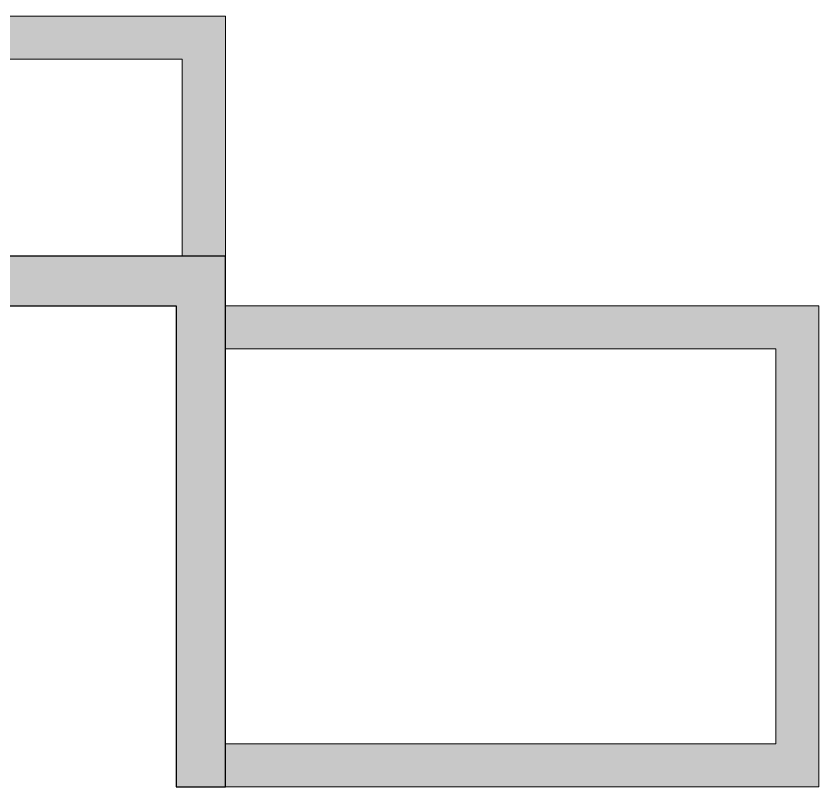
# Model space of a CAD drawing. Header units: inches. Extents: x -1176 to 1551, y -3558 to 978.
# Drawn here: x 284.9 to 349.9, y 51 to 113.4 of the extents above; entities that cross this region are included whole.
import ezdxf

# ---------------------------------------------------------------- set-up
doc = ezdxf.new("R2010")
doc.units = ezdxf.units.IN
doc.header["$MEASUREMENT"] = 0
for name, color, linetype, lineweight in [('A-WALL', 113, 'Continuous', 18), ('A-WALL-PATT', 111, 'Continuous', 18), ('I-WALL', 2, 'Continuous', 18)]:
    doc.layers.add(name, color=color, linetype=linetype, lineweight=lineweight)

msp = doc.modelspace()

# ---------------------------------------------------------------- hatches: boundary and pattern name
at = {"layer": 'A-WALL-PATT', "lineweight": 9}
for points in [[(301.843, 89.971), (301.843, 93.971), (178.313, 93.971), (178.313, 89.971), (297.843, 89.971)], [(301.843, 50.971), (301.843, 89.971), (297.843, 89.971), (297.843, 50.971)]]:
    msp.add_hatch(color=7, dxfattribs=at).paths.add_polyline_path(points, flags=0)
at = {"layer": 'I-WALL', "lineweight": 9}
for points in [[(298.343, 109.941), (298.343, 113.441), (280.057, 113.441), (280.057, 109.941)], [(301.843, 93.971), (301.843, 113.441), (298.343, 113.441), (298.343, 93.971)], [(349.926, 86.471), (349.926, 89.971), (301.843, 89.971), (301.843, 86.471), (346.426, 86.471)], [(349.926, 50.971), (349.926, 86.471), (346.426, 86.471), (346.426, 50.971)], [(346.426, 50.971), (346.426, 54.471), (301.843, 54.471), (301.843, 50.971)]]:
    msp.add_hatch(color=7, dxfattribs=at).paths.add_polyline_path(points, flags=0)

# ---------------------------------------------------------------- linework, layer by layer
at = {"layer": 'A-WALL', "color": 8, "lineweight": 30}
for p, q in [((301.843, 93.971), (174.313, 93.971)), ((301.843, 50.971), (301.843, 93.971)), ((178.313, 89.971), (297.843, 89.971)), ((297.843, 89.971), (297.843, 50.971)), ((297.843, 50.971), (301.843, 50.971))]:
    msp.add_line(p, q, dxfattribs=at)
at = {"layer": 'I-WALL', "lineweight": 9}
for p, q in [((301.843, 113.441), (283.557, 113.441)), ((301.843, 93.971), (301.843, 113.441)), ((280.057, 109.941), (298.343, 109.941)), ((298.343, 109.941), (298.343, 93.971)), ((349.926, 89.971), (301.843, 89.971)), ((349.926, 50.971), (349.926, 89.971)), ((301.843, 86.471), (346.426, 86.471)), ((346.426, 86.471), (346.426, 54.471)), ((346.426, 54.471), (301.843, 54.471)), ((301.843, 50.971), (349.926, 50.971))]:
    msp.add_line(p, q, dxfattribs=at)

doc.saveas('drawing.dxf')
